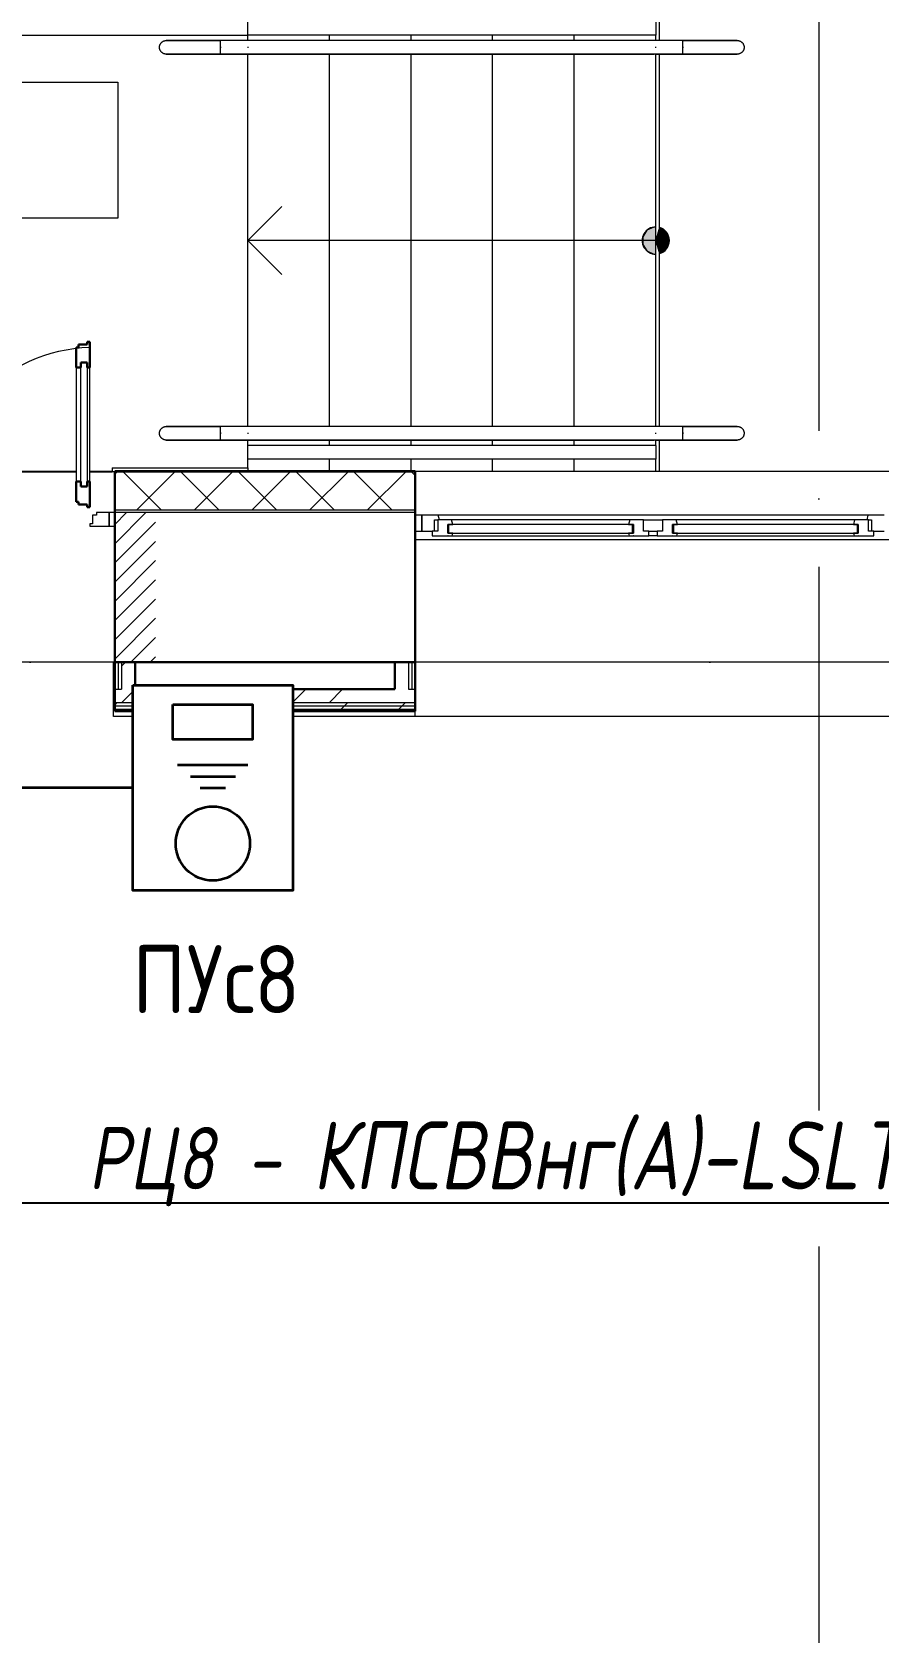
# Model space of a CAD drawing. Header units: millimetres. Extents: x -586848 to 520591, y -385801 to 675781.
# Drawn here: x -12107 to -8991, y -108405 to -102514 of the extents above; entities that cross this region are included whole.
import ezdxf
from ezdxf import colors
from ezdxf.entities.mleader import LeaderData, LeaderLine
from ezdxf.math import Vec2, Vec3

# ---------------------------------------------------------------- set-up
doc = ezdxf.new("R2010")
doc.units = ezdxf.units.MM
doc.set_wipeout_variables(frame=1)
doc.linetypes.add('ADSK_Линия сетки', pattern=[25, 20, -2.5, 0, -2.5])
doc.linetypes.add('ADSK_Штриховая_ш2 п1_5', pattern=[4.5, 3, -1.5])
for name, color, linetype, lineweight in [('_ Окна', 7, 'Continuous', 9), ('E-Безопасность-G', 153, 'Continuous', 35), ('RC-Выноски', 7, 'Continuous', 0), ('Аннотация', 7, 'Continuous', 18), ('Двери', 252, 'Continuous', 9), ('Лестницы', 252, 'Continuous', 9), ('Маркировка Не АУ', 7, 'Continuous', 25), ('Ограждение', 252, 'Continuous', 9), ('Окна', 252, 'Continuous', 9), ('Оси', 252, 'Continuous', 9), ('Стены внутренние', 7, 'Continuous', 18), ('Стены наружные', 7, 'Continuous', 18), ('Стены штриховка', 7, 'Continuous', 9), ('Стрелки вверх', 7, 'Continuous', 18)]:
    doc.layers.add(name, color=color, linetype=linetype, lineweight=lineweight)
doc.layers.add('Двери открывание', color=7, linetype='Continuous', lineweight=9, true_color=0xc0c0c0)
doc.styles.add('ISOCPEUR', font='isocpeur.ttf', dxfattribs={"width": 0.9, "height": 350})
doc.styles.add('RubezhCAD', font='', dxfattribs={"oblique": 10})
doc.styles.get('RubezhCAD').set_extended_font_data('GOST type A')

# ---------------------------------------------------------------- blocks, each defined once
blk = doc.blocks.new('СЭС Панель')
at = {"color": 1}
blk.add_wipeout([(-588, 756), (0, 756), (0, 0), (-588, 0)], dxfattribs=at)
at = {"layer": 'E-Безопасность-G', "color": 1}
for p, q in [((-423.7, 462.4), (-165.7, 462.4)), ((-376.5, 420.4), (-210.7, 420.4)), ((-340.5, 378.4), (-247.5, 378.4))]:
    blk.add_line(p, q, dxfattribs=at)
for points in [[(-588, 756), (0, 756), (0, 0), (-588, 0)], [(-440.6, 685.4), (-147.4, 685.4), (-147.4, 555.6), (-440.6, 555.6)]]:
    blk.add_lwpolyline(points, close=True, dxfattribs=at)
blk.add_circle((-294, 173.3), 136.6, dxfattribs=at)
blk = doc.blocks.new('1 этаж')
at = {"layer": 'Двери', "lineweight": 18, "true_color": 0x636466}
h = blk.add_hatch(dxfattribs=at)
h.set_pattern_fill('FP_2', color=251, style=0, pattern_type=2)
h.set_pattern_definition([(45, (-26220.8, 27131.27), (-35.3553, 35.3553), [])])
h.paths.add_polyline_path([(-25149.4, 26856.3), (-25095.8, 26856.3), (-25095.8, 27406.3), (-25245.8, 27406.3), (-25245.8, 26856.3)])
h.paths.add_polyline_path([(-26945.8, 26856.3), (-26945.8, 27406.3), (-27095.8, 27406.3), (-27095.8, 26856.3)])
at = {"layer": 'Стрелки вверх', "true_color": 0x636466}
h = blk.add_hatch(color=251, dxfattribs=at)
edge = h.paths.add_edge_path()
edge.add_arc((-23255.8, 28407.3), 50, 89.83086, 270.16914)
edge.add_line((-23255.7, 28357.3), (-23255.8, 28407.3))
edge.add_line((-23255.8, 28407.3), (-23255.7, 28457.3))
for points in [[(-23262.9, 28357.8), (-23255.8, 28358.8), (-23255.8, 28455.7), (-23262.9, 28456.8), (-23288.5, 28445.1), (-23303.8, 28421.4), (-23303.8, 28393.2), (-23288.5, 28369.5)], [(-23242.8, 28360.7), (-23235, 28361.8), (-23213.7, 28380.2), (-23205.8, 28407.3), (-23213.7, 28434.3), (-23235, 28452.8), (-23242.8, 28453.9)]]:
    blk.add_hatch(color=251, dxfattribs=at).paths.add_polyline_path(points)
h = blk.add_hatch(color=251, dxfattribs=at)
edge = h.paths.add_edge_path()
edge.add_arc((-23255.8, 28407.3), 50, 0, 74.57421)
edge.add_line((-23242.5, 28455.5), (-23255.8, 28407.3))
edge.add_line((-23255.8, 28407.3), (-23205.8, 28407.3))
h = blk.add_hatch(color=251, dxfattribs=at)
edge = h.paths.add_edge_path()
edge.add_arc((-23255.8, 28407.3), 50, 285.42579, 360)
edge.add_line((-23205.8, 28407.3), (-23255.8, 28407.3))
edge.add_line((-23255.8, 28407.3), (-23242.5, 28359.1))
at = {"layer": '_ Окна', "color": 251, "true_color": 0x636466}
for p, q in [((-24115.8, 27396.3), (-24140.8, 27396.3)), ((-24115.8, 27338.3), (-24115.8, 27396.3)), ((-24140.8, 27338.3), (-24115.8, 27338.3)), ((-24017.8, 27362.3), (-24020.8, 27362.3)), ((-24020.8, 27362.3), (-24020.8, 27330.3)), ((-23340.8, 27362.3), (-24017.8, 27362.3)), ((-24017.8, 27362.3), (-24017.8, 27330.3)), ((-24017.8, 27330.3), (-24017.8, 27362.3)), ((-23340.8, 27330.3), (-23340.8, 27362.3)), ((-23340.8, 27362.3), (-23340.8, 27330.3)), ((-23337.8, 27362.3), (-23340.8, 27362.3)), ((-23337.8, 27330.3), (-23337.8, 27362.3)), ((-23190.8, 27362.3), (-23193.8, 27362.3)), ((-23193.8, 27362.3), (-23193.8, 27330.3)), ((-22513.8, 27362.3), (-23190.8, 27362.3)), ((-23190.8, 27362.3), (-23190.8, 27330.3)), ((-23190.8, 27330.3), (-23190.8, 27362.3)), ((-22513.8, 27330.3), (-22513.8, 27362.3)), ((-22513.8, 27362.3), (-22513.8, 27330.3)), ((-22510.8, 27362.3), (-22513.8, 27362.3)), ((-22510.8, 27330.3), (-22510.8, 27362.3)), ((-24020.8, 27330.3), (-24017.8, 27330.3)), ((-24017.8, 27330.3), (-23340.8, 27330.3)), ((-23340.8, 27330.3), (-23337.8, 27330.3)), ((-23193.8, 27330.3), (-23190.8, 27330.3)), ((-23190.8, 27330.3), (-22513.8, 27330.3)), ((-22513.8, 27330.3), (-22510.8, 27330.3))]:
    blk.add_line(p, q, dxfattribs=at)
at = {"layer": '_ Окна', "color": 251, "lineweight": 18, "true_color": 0x636466}
for p, q in [((-24056.4, 27396.3), (-24115.8, 27396.3)), ((-24115.8, 27396.3), (-24115.8, 27338.3)), ((-24051.8, 27379.3), (-24056.4, 27396.3)), ((-22475.2, 27396.3), (-22479.8, 27379.3)), ((-22415.8, 27396.3), (-22475.2, 27396.3)), ((-24115.8, 27338.3), (-24077.8, 27338.3)), ((-24057.8, 27338.3), (-24077.8, 27338.3)), ((-24077.8, 27338.3), (-24077.8, 27321.3)), ((-24069.8, 27338.3), (-24069.8, 27379.3)), ((-24069.8, 27379.3), (-24057.8, 27379.3)), ((-24057.8, 27379.3), (-24057.8, 27338.3)), ((-24007.4, 27379.3), (-24057.8, 27379.3)), ((-24020.8, 27330.3), (-24020.8, 27362.3)), ((-24020.8, 27362.3), (-24002.8, 27362.3)), ((-24002.8, 27362.3), (-24007.4, 27379.3)), ((-23351.2, 27379.3), (-23355.8, 27362.3)), ((-23355.8, 27362.3), (-23337.8, 27362.3)), ((-23300.8, 27379.3), (-23351.2, 27379.3)), ((-23337.8, 27362.3), (-23337.8, 27330.3)), ((-23300.8, 27338.3), (-23300.8, 27379.3)), ((-23280.8, 27338.3), (-23300.8, 27338.3)), ((-23280.8, 27321.3), (-23280.8, 27338.3)), ((-23230.8, 27338.3), (-23250.8, 27338.3)), ((-23250.8, 27338.3), (-23250.8, 27321.3)), ((-23230.8, 27379.3), (-23230.8, 27338.3)), ((-23180.4, 27379.3), (-23230.8, 27379.3)), ((-23193.8, 27330.3), (-23193.8, 27362.3)), ((-23193.8, 27362.3), (-23175.8, 27362.3)), ((-23175.8, 27362.3), (-23180.4, 27379.3)), ((-22524.2, 27379.3), (-22528.8, 27362.3)), ((-22528.8, 27362.3), (-22510.8, 27362.3)), ((-22473.8, 27379.3), (-22524.2, 27379.3)), ((-22510.8, 27362.3), (-22510.8, 27330.3)), ((-22473.8, 27338.3), (-22473.8, 27379.3)), ((-22473.8, 27379.3), (-22461.8, 27379.3)), ((-22453.8, 27338.3), (-22473.8, 27338.3)), ((-22461.8, 27379.3), (-22461.8, 27338.3)), ((-22453.8, 27321.3), (-22453.8, 27338.3)), ((-22453.8, 27338.3), (-22415.8, 27338.3)), ((-24077.8, 27321.3), (-24021.8, 27321.3)), ((-24021.8, 27321.3), (-24020.8, 27322.3)), ((-24002.8, 27330.3), (-24020.8, 27330.3)), ((-24020.8, 27322.3), (-24019.8, 27321.3)), ((-24019.8, 27321.3), (-24005.2, 27321.3)), ((-24005.2, 27321.3), (-24002.8, 27330.3)), ((-23337.8, 27330.3), (-23355.8, 27330.3)), ((-23355.8, 27330.3), (-23353.4, 27321.3)), ((-23353.4, 27321.3), (-23338.8, 27321.3)), ((-23338.8, 27321.3), (-23337.8, 27322.3)), ((-23337.8, 27322.3), (-23336.8, 27321.3)), ((-23336.8, 27321.3), (-23280.8, 27321.3)), ((-23250.8, 27321.3), (-23194.8, 27321.3)), ((-23194.8, 27321.3), (-23193.8, 27322.3)), ((-23175.8, 27330.3), (-23193.8, 27330.3)), ((-23193.8, 27322.3), (-23192.8, 27321.3)), ((-23192.8, 27321.3), (-23178.2, 27321.3)), ((-23178.2, 27321.3), (-23175.8, 27330.3)), ((-22510.8, 27330.3), (-22528.8, 27330.3)), ((-22528.8, 27330.3), (-22526.4, 27321.3)), ((-22526.4, 27321.3), (-22511.8, 27321.3)), ((-22511.8, 27321.3), (-22510.8, 27322.3)), ((-22510.8, 27322.3), (-22509.8, 27321.3)), ((-22509.8, 27321.3), (-22453.8, 27321.3))]:
    blk.add_line(p, q, dxfattribs=at)
at = {"layer": 'Аннотация', "color": 251, "lineweight": 20, "true_color": 0x636466}
for p, q in [((-26534, 28990.1), (-25234, 28990.1)), ((-25234, 28990.1), (-25234, 28490.1)), ((-25234, 28490.1), (-26534, 28490.1))]:
    blk.add_line(p, q, dxfattribs=at)
at = {"layer": 'Двери', "color": 251, "lineweight": 30, "true_color": 0x636466}
for p, q in [((-25378.8, 28014.3), (-25387.8, 28014.3)), ((-25387.8, 28014.3), (-25387.8, 27940.3)), ((-25346.8, 28024.3), (-25378.8, 28024.3)), ((-25378.8, 28024.3), (-25378.8, 28014.3)), ((-25337.8, 28034.3), (-25346.8, 28034.3)), ((-25346.8, 28034.3), (-25346.8, 28024.3)), ((-25337.8, 27940.3), (-25337.8, 28034.3)), ((-25387.8, 27940.3), (-25370.8, 27940.3)), ((-25370.8, 27940.3), (-25370.8, 27958.3)), ((-25370.8, 27958.3), (-25346.8, 27958.3)), ((-25346.8, 27958.3), (-25346.8, 27940.3)), ((-25346.8, 27940.3), (-25337.8, 27940.3)), ((-25387.8, 27520.3), (-25387.8, 27446.3)), ((-25387.8, 27520.3), (-25370.8, 27520.3)), ((-25370.8, 27520.3), (-25370.8, 27502.3)), ((-25346.8, 27520.3), (-25337.8, 27520.3)), ((-25346.8, 27502.3), (-25346.8, 27520.3)), ((-25337.8, 27426.3), (-25337.8, 27520.3)), ((-25370.8, 27502.3), (-25346.8, 27502.3)), ((-25387.8, 27446.3), (-25378.8, 27446.3)), ((-25378.8, 27446.3), (-25378.8, 27436.3)), ((-25378.8, 27436.3), (-25346.8, 27436.3)), ((-25346.8, 27436.3), (-25346.8, 27426.3)), ((-25346.8, 27426.3), (-25337.8, 27426.3))]:
    blk.add_line(p, q, dxfattribs=at)
at = {"layer": 'Двери', "color": 251, "true_color": 0x636466}
for p, q in [((-25387.8, 27940.3), (-25387.8, 27520.3)), ((-25370.8, 27502.3), (-25370.8, 27958.3)), ((-25370.8, 27958.3), (-25346.8, 27958.3)), ((-25346.8, 27958.3), (-25346.8, 27502.3)), ((-25337.8, 27520.3), (-25337.8, 27940.3)), ((-25346.8, 27502.3), (-25370.8, 27502.3)), ((-25312.8, 27397.3), (-25327.8, 27397.3)), ((-25327.8, 27397.3), (-25327.8, 27365.3)), ((-25312.8, 27406.3), (-25312.8, 27397.3)), ((-25265.8, 27406.3), (-25312.8, 27406.3)), ((-25245.8, 27406.3), (-25265.8, 27406.3)), ((-25265.8, 27406.3), (-25265.8, 27356.3)), ((-25265.8, 27356.3), (-25265.8, 27406.3)), ((-25245.8, 27356.3), (-25245.8, 27406.3)), ((-25327.8, 27365.3), (-25337.8, 27365.3)), ((-25337.8, 27365.3), (-25337.8, 27356.3)), ((-25337.8, 27356.3), (-25265.8, 27356.3)), ((-25265.8, 27356.3), (-25245.8, 27356.3))]:
    blk.add_line(p, q, dxfattribs=at)
at = {"layer": 'Двери', "color": 251, "linetype": 'ADSK_Штриховая_ш2 п1_5', "true_color": 0x636466}
for p, q in [((-25095.8, 27406.3), (-25245.8, 27406.3)), ((-25245.8, 27406.3), (-25245.8, 26856.3)), ((-25245.8, 26856.3), (-25095.8, 26856.3))]:
    blk.add_line(p, q, dxfattribs=at)
at = {"layer": 'Двери открывание', "color": 251, "true_color": 0x636466}
blk.add_arc((-25317.8, 27426.3), 588, 91.94921, 180, dxfattribs=at)
at = {"layer": 'Лестницы', "color": 251, "true_color": 0x636466}
for p, q in [((-24755.8, 29143.3), (-24755.8, 29163.3)), ((-24755.8, 29143.3), (-24755.8, 29163.3)), ((-24455.8, 29143.3), (-24455.8, 29163.3)), ((-24455.8, 29143.3), (-24455.8, 29163.3)), ((-24155.8, 29143.3), (-24155.8, 29163.3)), ((-24155.8, 29143.3), (-24155.8, 29163.3)), ((-23855.8, 29143.3), (-23855.8, 29163.3)), ((-23855.8, 29143.3), (-23855.8, 29163.3)), ((-23555.8, 29143.3), (-23555.8, 29163.3)), ((-23555.8, 29143.3), (-23555.8, 29163.3)), ((-24755.8, 27723.3), (-24755.8, 29093.3)), ((-24755.8, 27723.3), (-24755.8, 29093.3)), ((-24455.8, 27723.3), (-24455.8, 29093.3)), ((-24455.8, 27723.3), (-24455.8, 29093.3)), ((-24155.8, 27723.3), (-24155.8, 29093.3)), ((-24155.8, 27723.3), (-24155.8, 29093.3)), ((-23855.8, 27723.3), (-23855.8, 29093.3)), ((-23855.8, 27723.3), (-23855.8, 29093.3)), ((-23555.8, 27723.3), (-23555.8, 29093.3)), ((-23555.8, 27723.3), (-23555.8, 29093.3)), ((-24755.8, 27653.3), (-24755.8, 27673.3)), ((-24755.8, 27653.3), (-24755.8, 27673.3)), ((-24455.8, 27653.3), (-24455.8, 27673.3)), ((-24455.8, 27653.3), (-24455.8, 27673.3)), ((-24155.8, 27653.3), (-24155.8, 27673.3)), ((-24155.8, 27653.3), (-24155.8, 27673.3)), ((-23855.8, 27653.3), (-23855.8, 27673.3)), ((-23855.8, 27653.3), (-23855.8, 27673.3)), ((-23555.8, 27653.3), (-23555.8, 27673.3)), ((-23555.8, 27653.3), (-23555.8, 27673.3)), ((-24755.8, 27571.3), (-24755.8, 27603.3)), ((-24755.8, 27571.3), (-24755.8, 27603.3)), ((-24455.8, 27558.3), (-24455.8, 27603.3)), ((-24455.8, 27558.3), (-24455.8, 27603.3)), ((-24155.8, 27558.3), (-24155.8, 27603.3)), ((-24155.8, 27558.3), (-24155.8, 27603.3)), ((-23855.8, 27558.3), (-23855.8, 27603.3)), ((-23855.8, 27558.3), (-23855.8, 27603.3)), ((-23555.8, 27558.3), (-23555.8, 27603.3)), ((-23555.8, 27558.3), (-23555.8, 27603.3)), ((-26803.8, 27556.3), (-25387.8, 27556.3)), ((-25337.8, 27556.3), (-25255.8, 27556.3))]:
    blk.add_line(p, q, dxfattribs=at)
at = {"layer": 'Ограждение', "color": 251, "true_color": 0x636466}
for p, q in [((-26960.8, 29163.3), (-24755.8, 29163.3)), ((-24756.2, 29163.3), (-24756.2, 29213.3)), ((-23255.8, 29163.3), (-24756.2, 29163.3)), ((-23255.8, 29213.3), (-23255.8, 29163.3)), ((-24762.4, 29143.3), (-24856.2, 29143.3)), ((-24856.2, 29093.3), (-24856.2, 29143.3)), ((-24756.2, 29143.3), (-24856.2, 29143.3)), ((-24856.2, 29120.6), (-24856.2, 29115.9)), ((-24856.2, 29118.3), (-24856.2, 29120.6)), ((-24856.2, 29115.9), (-24856.2, 29118.3)), ((-23262, 29143.3), (-24762.4, 29143.3)), ((-23255.8, 29143.3), (-24756.2, 29143.3)), ((-23155.8, 29143.3), (-23256.4, 29143.3)), ((-23155.8, 29143.3), (-23255.8, 29143.3)), ((-23155.8, 29093.3), (-23155.8, 29143.3)), ((-23155.8, 29115.9), (-23155.8, 29120.6)), ((-23155.8, 29120.6), (-23155.8, 29118.3)), ((-23155.8, 29118.3), (-23155.8, 29115.9)), ((-24856.2, 29093.3), (-24762.4, 29093.3)), ((-24756.2, 29093.3), (-24856.2, 29093.3)), ((-24762.4, 29093.3), (-23262, 29093.3)), ((-23255.8, 29093.3), (-24756.2, 29093.3)), ((-23256.4, 29093.3), (-23155.8, 29093.3)), ((-23155.8, 29093.3), (-23255.8, 29093.3)), ((-24762.4, 27723.3), (-24856.2, 27723.3)), ((-24856.2, 27673.3), (-24856.2, 27723.3)), ((-24756.2, 27723.3), (-24856.2, 27723.3)), ((-24856.2, 27700.6), (-24856.2, 27695.9)), ((-24856.2, 27698.3), (-24856.2, 27700.6)), ((-24856.2, 27695.9), (-24856.2, 27698.3)), ((-23262, 27723.3), (-24762.4, 27723.3)), ((-23255.8, 27723.3), (-24756.2, 27723.3)), ((-23155.8, 27723.3), (-23256.4, 27723.3)), ((-23155.8, 27723.3), (-23255.8, 27723.3)), ((-23155.8, 27673.3), (-23155.8, 27723.3)), ((-23155.8, 27695.9), (-23155.8, 27700.6)), ((-23155.8, 27700.6), (-23155.8, 27698.3)), ((-23155.8, 27698.3), (-23155.8, 27695.9)), ((-24856.2, 27673.3), (-24762.4, 27673.3)), ((-24756.2, 27673.3), (-24856.2, 27673.3)), ((-24762.4, 27673.3), (-23262, 27673.3)), ((-23255.8, 27673.3), (-24756.2, 27673.3)), ((-24756.2, 27603.3), (-24756.2, 27653.3)), ((-23255.8, 27653.3), (-24756.2, 27653.3)), ((-23256.4, 27673.3), (-23155.8, 27673.3)), ((-23155.8, 27673.3), (-23255.8, 27673.3)), ((-23255.8, 27653.3), (-23255.8, 27603.3)), ((-23255.8, 27603.3), (-24756.2, 27603.3)), ((-22390.8, 27306.3), (-24140.8, 27306.3)), ((-25250.8, 26656.3), (-25250.8, 26856.3)), ((-25245.8, 26856.3), (-25250.8, 26856.3)), ((-22390.8, 26856.3), (-24140.8, 26856.3)), ((-11050.8, 26656.3), (-25250.8, 26656.3)), ((-24140.8, 26656.3), (-24140.8, 26676.3)), ((-22390.8, 26656.3), (-24140.8, 26656.3))]:
    blk.add_line(p, q, dxfattribs=at)
at = {"layer": 'Ограждение', "color": 251, "true_color": 0x636466, "flags": 128}
for points in [[(-25081.2, 29118.3), (-25081.2, 29119.3), (-25081.1, 29120.3), (-25081, 29121.3), (-25080.9, 29122.3), (-25080.7, 29123.2), (-25080.5, 29124.2), (-25080.2, 29125.2), (-25079.9, 29126.1), (-25079.6, 29127.1), (-25079.2, 29128), (-25078.8, 29128.9), (-25078.3, 29129.8), (-25077.9, 29130.7), (-25077.4, 29131.5), (-25076.8, 29132.4), (-25076.2, 29133.2), (-25075.6, 29134), (-25075, 29134.8), (-25074.3, 29135.5), (-25073.6, 29136.2), (-25072.9, 29136.9), (-25072.1, 29137.5), (-25071.3, 29138.2), (-25070.5, 29138.7), (-25069.7, 29139.3), (-25068.8, 29139.8), (-25068, 29140.3), (-25067.1, 29140.8), (-25066.2, 29141.2), (-25065.2, 29141.6), (-25064.3, 29141.9), (-25063.3, 29142.2), (-25062.4, 29142.5), (-25061.4, 29142.7), (-25060.4, 29142.9), (-25059.4, 29143.1), (-25058.4, 29143.2), (-25057.4, 29143.2), (-25056.4, 29143.3), (-25056.2, 29143.3)], [(-25056.2, 29093.3), (-25057.2, 29093.3), (-25058.2, 29093.3), (-25059.2, 29093.4), (-25060.2, 29093.6), (-25061.1, 29093.8), (-25062.1, 29094), (-25063.1, 29094.2), (-25064, 29094.5), (-25065, 29094.9), (-25065.9, 29095.2), (-25066.8, 29095.7), (-25067.7, 29096.1), (-25068.6, 29096.6), (-25069.5, 29097.1), (-25070.3, 29097.6), (-25071.1, 29098.2), (-25071.9, 29098.8), (-25072.7, 29099.5), (-25073.4, 29100.1), (-25074.1, 29100.9), (-25074.8, 29101.6), (-25075.4, 29102.3), (-25076.1, 29103.1), (-25076.7, 29103.9), (-25077.2, 29104.8), (-25077.7, 29105.6), (-25078.2, 29106.5), (-25078.7, 29107.4), (-25079.1, 29108.3), (-25079.5, 29109.2), (-25079.8, 29110.1), (-25080.1, 29111.1), (-25080.4, 29112.1), (-25080.6, 29113), (-25080.8, 29114), (-25081, 29115), (-25081.1, 29116), (-25081.1, 29117), (-25081.2, 29118), (-25081.2, 29118.3)], [(-24856.2, 29143.3), (-24864.2, 29143.3), (-24872.2, 29143.3), (-24880.1, 29143.3), (-24888, 29143.3), (-24895.9, 29143.3), (-24903.7, 29143.3), (-24911.4, 29143.3), (-24919.1, 29143.3), (-24926.6, 29143.3), (-24934.1, 29143.3), (-24941.4, 29143.3), (-24948.5, 29143.3), (-24955.5, 29143.3), (-24962.4, 29143.3), (-24969.1, 29143.3), (-24975.6, 29143.3), (-24981.9, 29143.3), (-24988, 29143.3), (-24994, 29143.3), (-24999.6, 29143.3), (-25005.1, 29143.3), (-25010.3, 29143.3), (-25015.3, 29143.3), (-25020, 29143.3), (-25024.5, 29143.3), (-25028.7, 29143.3), (-25032.6, 29143.3), (-25036.2, 29143.3), (-25039.5, 29143.3), (-25042.6, 29143.3), (-25045.3, 29143.3), (-25047.8, 29143.3), (-25049.9, 29143.3), (-25051.7, 29143.3), (-25053.3, 29143.3), (-25054.5, 29143.3), (-25055.3, 29143.3), (-25055.9, 29143.3), (-25056.2, 29143.3), (-25056.2, 29143.3)], [(-25056.2, 29143.3), (-25056, 29143.3), (-25055.5, 29143.3), (-25054.7, 29143.3), (-25053.6, 29143.3), (-25052.2, 29143.3), (-25050.4, 29143.3), (-25048.4, 29143.3), (-25046, 29143.3), (-25043.4, 29143.3), (-25040.4, 29143.3), (-25037.1, 29143.3), (-25033.6, 29143.3), (-25029.7, 29143.3), (-25025.6, 29143.3), (-25021.2, 29143.3), (-25016.6, 29143.3), (-25011.7, 29143.3), (-25006.5, 29143.3), (-25001.1, 29143.3), (-24995.5, 29143.3), (-24989.7, 29143.3), (-24983.6, 29143.3), (-24977.3, 29143.3), (-24970.9, 29143.3), (-24964.2, 29143.3), (-24957.4, 29143.3), (-24950.4, 29143.3), (-24943.3, 29143.3), (-24936, 29143.3), (-24928.6, 29143.3), (-24921.1, 29143.3), (-24913.5, 29143.3), (-24905.8, 29143.3), (-24898, 29143.3), (-24890.2, 29143.3), (-24882.3, 29143.3), (-24874.3, 29143.3), (-24866.3, 29143.3), (-24858.3, 29143.3), (-24856.2, 29143.3)], [(-23155.8, 29143.3), (-23147.8, 29143.3), (-23139.8, 29143.3), (-23131.9, 29143.3), (-23123.9, 29143.3), (-23116.1, 29143.3), (-23108.3, 29143.3), (-23100.5, 29143.3), (-23092.9, 29143.3), (-23085.3, 29143.3), (-23077.9, 29143.3), (-23070.6, 29143.3), (-23063.4, 29143.3), (-23056.4, 29143.3), (-23049.6, 29143.3), (-23042.9, 29143.3), (-23036.4, 29143.3), (-23030, 29143.3), (-23023.9, 29143.3), (-23018, 29143.3), (-23012.3, 29143.3), (-23006.9, 29143.3), (-23001.7, 29143.3), (-22996.7, 29143.3), (-22992, 29143.3), (-22987.5, 29143.3), (-22983.3, 29143.3), (-22979.4, 29143.3), (-22975.8, 29143.3), (-22972.4, 29143.3), (-22969.4, 29143.3), (-22966.6, 29143.3), (-22964.2, 29143.3), (-22962.1, 29143.3), (-22960.2, 29143.3), (-22958.7, 29143.3), (-22957.5, 29143.3), (-22956.6, 29143.3), (-22956.1, 29143.3), (-22955.8, 29143.3), (-22955.8, 29143.3)], [(-22955.8, 29143.3), (-22956, 29143.3), (-22956.4, 29143.3), (-22957.2, 29143.3), (-22958.4, 29143.3), (-22959.8, 29143.3), (-22961.5, 29143.3), (-22963.6, 29143.3), (-22966, 29143.3), (-22968.6, 29143.3), (-22971.6, 29143.3), (-22974.9, 29143.3), (-22978.4, 29143.3), (-22982.2, 29143.3), (-22986.4, 29143.3), (-22990.7, 29143.3), (-22995.4, 29143.3), (-23000.3, 29143.3), (-23005.4, 29143.3), (-23010.8, 29143.3), (-23016.5, 29143.3), (-23022.3, 29143.3), (-23028.4, 29143.3), (-23034.6, 29143.3), (-23041.1, 29143.3), (-23047.7, 29143.3), (-23054.6, 29143.3), (-23061.5, 29143.3), (-23068.7, 29143.3), (-23075.9, 29143.3), (-23083.3, 29143.3), (-23090.8, 29143.3), (-23098.5, 29143.3), (-23106.2, 29143.3), (-23114, 29143.3), (-23121.8, 29143.3), (-23129.7, 29143.3), (-23137.7, 29143.3), (-23145.6, 29143.3), (-23153.6, 29143.3), (-23155.8, 29143.3)], [(-22955.8, 29143.3), (-22954.8, 29143.2), (-22953.8, 29143.2), (-22952.8, 29143.1), (-22951.8, 29142.9), (-22950.8, 29142.8), (-22949.9, 29142.6), (-22948.9, 29142.3), (-22947.9, 29142), (-22947, 29141.7), (-22946.1, 29141.3), (-22945.2, 29140.9), (-22944.3, 29140.4), (-22943.4, 29140), (-22942.5, 29139.5), (-22941.7, 29138.9), (-22940.9, 29138.3), (-22940.1, 29137.7), (-22939.3, 29137.1), (-22938.6, 29136.4), (-22937.9, 29135.7), (-22937.2, 29135), (-22936.5, 29134.2), (-22935.9, 29133.4), (-22935.3, 29132.6), (-22934.8, 29131.8), (-22934.2, 29130.9), (-22933.8, 29130.1), (-22933.3, 29129.2), (-22932.9, 29128.3), (-22932.5, 29127.3), (-22932.2, 29126.4), (-22931.9, 29125.4), (-22931.6, 29124.5), (-22931.4, 29123.5), (-22931.2, 29122.5), (-22931, 29121.5), (-22930.9, 29120.5), (-22930.8, 29119.5), (-22930.8, 29118.5), (-22930.8, 29118.3)], [(-22930.8, 29118.3), (-22930.8, 29117.3), (-22930.9, 29116.3), (-22931, 29115.3), (-22931.1, 29114.3), (-22931.3, 29113.3), (-22931.5, 29112.3), (-22931.8, 29111.4), (-22932.1, 29110.4), (-22932.4, 29109.5), (-22932.8, 29108.5), (-22933.2, 29107.6), (-22933.6, 29106.7), (-22934.1, 29105.8), (-22934.6, 29105), (-22935.2, 29104.2), (-22935.7, 29103.3), (-22936.4, 29102.5), (-22937, 29101.8), (-22937.7, 29101), (-22938.4, 29100.3), (-22939.1, 29099.7), (-22939.9, 29099), (-22940.7, 29098.4), (-22941.5, 29097.8), (-22942.3, 29097.2), (-22943.1, 29096.7), (-22944, 29096.2), (-22944.9, 29095.8), (-22945.8, 29095.3), (-22946.7, 29095), (-22947.7, 29094.6), (-22948.6, 29094.3), (-22949.6, 29094.1), (-22950.6, 29093.8), (-22951.6, 29093.6), (-22952.5, 29093.5), (-22953.5, 29093.4), (-22954.5, 29093.3), (-22955.5, 29093.3), (-22955.8, 29093.3)], [(-24856.2, 29093.3), (-24864.2, 29093.3), (-24872.2, 29093.3), (-24880.1, 29093.3), (-24888, 29093.3), (-24895.9, 29093.3), (-24903.7, 29093.3), (-24911.4, 29093.3), (-24919.1, 29093.3), (-24926.6, 29093.3), (-24934.1, 29093.3), (-24941.4, 29093.3), (-24948.5, 29093.3), (-24955.5, 29093.3), (-24962.4, 29093.3), (-24969.1, 29093.3), (-24975.6, 29093.3), (-24981.9, 29093.3), (-24988, 29093.3), (-24994, 29093.3), (-24999.6, 29093.3), (-25005.1, 29093.3), (-25010.3, 29093.3), (-25015.3, 29093.3), (-25020, 29093.3), (-25024.5, 29093.3), (-25028.7, 29093.3), (-25032.6, 29093.3), (-25036.2, 29093.3), (-25039.5, 29093.3), (-25042.6, 29093.3), (-25045.3, 29093.3), (-25047.8, 29093.3), (-25049.9, 29093.3), (-25051.7, 29093.3), (-25053.3, 29093.3), (-25054.5, 29093.3), (-25055.3, 29093.3), (-25055.9, 29093.3), (-25056.2, 29093.3), (-25056.2, 29093.3)], [(-25056.2, 29093.3), (-25056, 29093.3), (-25055.5, 29093.3), (-25054.7, 29093.3), (-25053.6, 29093.3), (-25052.2, 29093.3), (-25050.4, 29093.3), (-25048.4, 29093.3), (-25046, 29093.3), (-25043.4, 29093.3), (-25040.4, 29093.3), (-25037.1, 29093.3), (-25033.6, 29093.3), (-25029.7, 29093.3), (-25025.6, 29093.3), (-25021.2, 29093.3), (-25016.6, 29093.3), (-25011.7, 29093.3), (-25006.5, 29093.3), (-25001.1, 29093.3), (-24995.5, 29093.3), (-24989.7, 29093.3), (-24983.6, 29093.3), (-24977.3, 29093.3), (-24970.9, 29093.3), (-24964.2, 29093.3), (-24957.4, 29093.3), (-24950.4, 29093.3), (-24943.3, 29093.3), (-24936, 29093.3), (-24928.6, 29093.3), (-24921.1, 29093.3), (-24913.5, 29093.3), (-24905.8, 29093.3), (-24898, 29093.3), (-24890.2, 29093.3), (-24882.3, 29093.3), (-24874.3, 29093.3), (-24866.3, 29093.3), (-24858.3, 29093.3), (-24856.2, 29093.3)], [(-23155.8, 29093.3), (-23147.8, 29093.3), (-23139.8, 29093.3), (-23131.9, 29093.3), (-23123.9, 29093.3), (-23116.1, 29093.3), (-23108.3, 29093.3), (-23100.5, 29093.3), (-23092.9, 29093.3), (-23085.3, 29093.3), (-23077.9, 29093.3), (-23070.6, 29093.3), (-23063.4, 29093.3), (-23056.4, 29093.3), (-23049.6, 29093.3), (-23042.9, 29093.3), (-23036.4, 29093.3), (-23030, 29093.3), (-23023.9, 29093.3), (-23018, 29093.3), (-23012.3, 29093.3), (-23006.9, 29093.3), (-23001.7, 29093.3), (-22996.7, 29093.3), (-22992, 29093.3), (-22987.5, 29093.3), (-22983.3, 29093.3), (-22979.4, 29093.3), (-22975.8, 29093.3), (-22972.4, 29093.3), (-22969.4, 29093.3), (-22966.6, 29093.3), (-22964.2, 29093.3), (-22962.1, 29093.3), (-22960.2, 29093.3), (-22958.7, 29093.3), (-22957.5, 29093.3), (-22956.6, 29093.3), (-22956.1, 29093.3), (-22955.8, 29093.3), (-22955.8, 29093.3)], [(-22955.8, 29093.3), (-22956, 29093.3), (-22956.4, 29093.3), (-22957.2, 29093.3), (-22958.4, 29093.3), (-22959.8, 29093.3), (-22961.5, 29093.3), (-22963.6, 29093.3), (-22966, 29093.3), (-22968.6, 29093.3), (-22971.6, 29093.3), (-22974.9, 29093.3), (-22978.4, 29093.3), (-22982.2, 29093.3), (-22986.4, 29093.3), (-22990.7, 29093.3), (-22995.4, 29093.3), (-23000.3, 29093.3), (-23005.4, 29093.3), (-23010.8, 29093.3), (-23016.5, 29093.3), (-23022.3, 29093.3), (-23028.4, 29093.3), (-23034.6, 29093.3), (-23041.1, 29093.3), (-23047.7, 29093.3), (-23054.6, 29093.3), (-23061.5, 29093.3), (-23068.7, 29093.3), (-23075.9, 29093.3), (-23083.3, 29093.3), (-23090.8, 29093.3), (-23098.5, 29093.3), (-23106.2, 29093.3), (-23114, 29093.3), (-23121.8, 29093.3), (-23129.7, 29093.3), (-23137.7, 29093.3), (-23145.6, 29093.3), (-23153.6, 29093.3), (-23155.8, 29093.3)], [(-25081.2, 27698.3), (-25081.2, 27699.3), (-25081.1, 27700.3), (-25081, 27701.3), (-25080.9, 27702.3), (-25080.7, 27703.2), (-25080.5, 27704.2), (-25080.2, 27705.2), (-25079.9, 27706.1), (-25079.6, 27707.1), (-25079.2, 27708), (-25078.8, 27708.9), (-25078.3, 27709.8), (-25077.9, 27710.7), (-25077.4, 27711.5), (-25076.8, 27712.4), (-25076.2, 27713.2), (-25075.6, 27714), (-25075, 27714.8), (-25074.3, 27715.5), (-25073.6, 27716.2), (-25072.9, 27716.9), (-25072.1, 27717.5), (-25071.3, 27718.2), (-25070.5, 27718.7), (-25069.7, 27719.3), (-25068.8, 27719.8), (-25068, 27720.3), (-25067.1, 27720.8), (-25066.2, 27721.2), (-25065.2, 27721.6), (-25064.3, 27721.9), (-25063.3, 27722.2), (-25062.4, 27722.5), (-25061.4, 27722.7), (-25060.4, 27722.9), (-25059.4, 27723.1), (-25058.4, 27723.2), (-25057.4, 27723.2), (-25056.4, 27723.3), (-25056.2, 27723.3)], [(-25056.2, 27673.3), (-25057.2, 27673.3), (-25058.2, 27673.3), (-25059.2, 27673.4), (-25060.2, 27673.6), (-25061.1, 27673.8), (-25062.1, 27674), (-25063.1, 27674.2), (-25064, 27674.5), (-25065, 27674.9), (-25065.9, 27675.2), (-25066.8, 27675.7), (-25067.7, 27676.1), (-25068.6, 27676.6), (-25069.5, 27677.1), (-25070.3, 27677.6), (-25071.1, 27678.2), (-25071.9, 27678.8), (-25072.7, 27679.5), (-25073.4, 27680.1), (-25074.1, 27680.9), (-25074.8, 27681.6), (-25075.4, 27682.3), (-25076.1, 27683.1), (-25076.7, 27683.9), (-25077.2, 27684.8), (-25077.7, 27685.6), (-25078.2, 27686.5), (-25078.7, 27687.4), (-25079.1, 27688.3), (-25079.5, 27689.2), (-25079.8, 27690.1), (-25080.1, 27691.1), (-25080.4, 27692.1), (-25080.6, 27693), (-25080.8, 27694), (-25081, 27695), (-25081.1, 27696), (-25081.1, 27697), (-25081.2, 27698), (-25081.2, 27698.3)], [(-24856.2, 27723.3), (-24864.2, 27723.3), (-24872.2, 27723.3), (-24880.1, 27723.3), (-24888, 27723.3), (-24895.9, 27723.3), (-24903.7, 27723.3), (-24911.4, 27723.3), (-24919.1, 27723.3), (-24926.6, 27723.3), (-24934.1, 27723.3), (-24941.4, 27723.3), (-24948.5, 27723.3), (-24955.5, 27723.3), (-24962.4, 27723.3), (-24969.1, 27723.3), (-24975.6, 27723.3), (-24981.9, 27723.3), (-24988, 27723.3), (-24994, 27723.3), (-24999.6, 27723.3), (-25005.1, 27723.3), (-25010.3, 27723.3), (-25015.3, 27723.3), (-25020, 27723.3), (-25024.5, 27723.3), (-25028.7, 27723.3), (-25032.6, 27723.3), (-25036.2, 27723.3), (-25039.5, 27723.3), (-25042.6, 27723.3), (-25045.3, 27723.3), (-25047.8, 27723.3), (-25049.9, 27723.3), (-25051.7, 27723.3), (-25053.3, 27723.3), (-25054.5, 27723.3), (-25055.3, 27723.3), (-25055.9, 27723.3), (-25056.2, 27723.3), (-25056.2, 27723.3)], [(-25056.2, 27723.3), (-25056, 27723.3), (-25055.5, 27723.3), (-25054.7, 27723.3), (-25053.6, 27723.3), (-25052.2, 27723.3), (-25050.4, 27723.3), (-25048.4, 27723.3), (-25046, 27723.3), (-25043.4, 27723.3), (-25040.4, 27723.3), (-25037.1, 27723.3), (-25033.6, 27723.3), (-25029.7, 27723.3), (-25025.6, 27723.3), (-25021.2, 27723.3), (-25016.6, 27723.3), (-25011.7, 27723.3), (-25006.5, 27723.3), (-25001.1, 27723.3), (-24995.5, 27723.3), (-24989.7, 27723.3), (-24983.6, 27723.3), (-24977.3, 27723.3), (-24970.9, 27723.3), (-24964.2, 27723.3), (-24957.4, 27723.3), (-24950.4, 27723.3), (-24943.3, 27723.3), (-24936, 27723.3), (-24928.6, 27723.3), (-24921.1, 27723.3), (-24913.5, 27723.3), (-24905.8, 27723.3), (-24898, 27723.3), (-24890.2, 27723.3), (-24882.3, 27723.3), (-24874.3, 27723.3), (-24866.3, 27723.3), (-24858.3, 27723.3), (-24856.2, 27723.3)], [(-23155.8, 27723.3), (-23147.8, 27723.3), (-23139.8, 27723.3), (-23131.9, 27723.3), (-23123.9, 27723.3), (-23116.1, 27723.3), (-23108.3, 27723.3), (-23100.5, 27723.3), (-23092.9, 27723.3), (-23085.3, 27723.3), (-23077.9, 27723.3), (-23070.6, 27723.3), (-23063.4, 27723.3), (-23056.4, 27723.3), (-23049.6, 27723.3), (-23042.9, 27723.3), (-23036.4, 27723.3), (-23030, 27723.3), (-23023.9, 27723.3), (-23018, 27723.3), (-23012.3, 27723.3), (-23006.9, 27723.3), (-23001.7, 27723.3), (-22996.7, 27723.3), (-22992, 27723.3), (-22987.5, 27723.3), (-22983.3, 27723.3), (-22979.4, 27723.3), (-22975.8, 27723.3), (-22972.4, 27723.3), (-22969.4, 27723.3), (-22966.6, 27723.3), (-22964.2, 27723.3), (-22962.1, 27723.3), (-22960.2, 27723.3), (-22958.7, 27723.3), (-22957.5, 27723.3), (-22956.6, 27723.3), (-22956.1, 27723.3), (-22955.8, 27723.3), (-22955.8, 27723.3)], [(-22955.8, 27723.3), (-22956, 27723.3), (-22956.4, 27723.3), (-22957.2, 27723.3), (-22958.4, 27723.3), (-22959.8, 27723.3), (-22961.5, 27723.3), (-22963.6, 27723.3), (-22966, 27723.3), (-22968.6, 27723.3), (-22971.6, 27723.3), (-22974.9, 27723.3), (-22978.4, 27723.3), (-22982.2, 27723.3), (-22986.4, 27723.3), (-22990.7, 27723.3), (-22995.4, 27723.3), (-23000.3, 27723.3), (-23005.4, 27723.3), (-23010.8, 27723.3), (-23016.5, 27723.3), (-23022.3, 27723.3), (-23028.4, 27723.3), (-23034.6, 27723.3), (-23041.1, 27723.3), (-23047.7, 27723.3), (-23054.6, 27723.3), (-23061.5, 27723.3), (-23068.7, 27723.3), (-23075.9, 27723.3), (-23083.3, 27723.3), (-23090.8, 27723.3), (-23098.5, 27723.3), (-23106.2, 27723.3), (-23114, 27723.3), (-23121.8, 27723.3), (-23129.7, 27723.3), (-23137.7, 27723.3), (-23145.6, 27723.3), (-23153.6, 27723.3), (-23155.8, 27723.3)], [(-22955.8, 27723.3), (-22954.8, 27723.2), (-22953.8, 27723.2), (-22952.8, 27723.1), (-22951.8, 27722.9), (-22950.8, 27722.8), (-22949.9, 27722.6), (-22948.9, 27722.3), (-22947.9, 27722), (-22947, 27721.7), (-22946.1, 27721.3), (-22945.2, 27720.9), (-22944.3, 27720.4), (-22943.4, 27720), (-22942.5, 27719.5), (-22941.7, 27718.9), (-22940.9, 27718.3), (-22940.1, 27717.7), (-22939.3, 27717.1), (-22938.6, 27716.4), (-22937.9, 27715.7), (-22937.2, 27715), (-22936.5, 27714.2), (-22935.9, 27713.4), (-22935.3, 27712.6), (-22934.8, 27711.8), (-22934.2, 27710.9), (-22933.8, 27710.1), (-22933.3, 27709.2), (-22932.9, 27708.3), (-22932.5, 27707.3), (-22932.2, 27706.4), (-22931.9, 27705.4), (-22931.6, 27704.5), (-22931.4, 27703.5), (-22931.2, 27702.5), (-22931, 27701.5), (-22930.9, 27700.5), (-22930.8, 27699.5), (-22930.8, 27698.5), (-22930.8, 27698.3)], [(-22930.8, 27698.3), (-22930.8, 27697.3), (-22930.9, 27696.3), (-22931, 27695.3), (-22931.1, 27694.3), (-22931.3, 27693.3), (-22931.5, 27692.3), (-22931.8, 27691.4), (-22932.1, 27690.4), (-22932.4, 27689.5), (-22932.8, 27688.5), (-22933.2, 27687.6), (-22933.6, 27686.7), (-22934.1, 27685.8), (-22934.6, 27685), (-22935.2, 27684.2), (-22935.7, 27683.3), (-22936.4, 27682.5), (-22937, 27681.8), (-22937.7, 27681), (-22938.4, 27680.3), (-22939.1, 27679.7), (-22939.9, 27679), (-22940.7, 27678.4), (-22941.5, 27677.8), (-22942.3, 27677.2), (-22943.1, 27676.7), (-22944, 27676.2), (-22944.9, 27675.8), (-22945.8, 27675.3), (-22946.7, 27675), (-22947.7, 27674.6), (-22948.6, 27674.3), (-22949.6, 27674.1), (-22950.6, 27673.8), (-22951.6, 27673.6), (-22952.5, 27673.5), (-22953.5, 27673.4), (-22954.5, 27673.3), (-22955.5, 27673.3), (-22955.8, 27673.3)], [(-24856.2, 27673.3), (-24864.2, 27673.3), (-24872.2, 27673.3), (-24880.1, 27673.3), (-24888, 27673.3), (-24895.9, 27673.3), (-24903.7, 27673.3), (-24911.4, 27673.3), (-24919.1, 27673.3), (-24926.6, 27673.3), (-24934.1, 27673.3), (-24941.4, 27673.3), (-24948.5, 27673.3), (-24955.5, 27673.3), (-24962.4, 27673.3), (-24969.1, 27673.3), (-24975.6, 27673.3), (-24981.9, 27673.3), (-24988, 27673.3), (-24994, 27673.3), (-24999.6, 27673.3), (-25005.1, 27673.3), (-25010.3, 27673.3), (-25015.3, 27673.3), (-25020, 27673.3), (-25024.5, 27673.3), (-25028.7, 27673.3), (-25032.6, 27673.3), (-25036.2, 27673.3), (-25039.5, 27673.3), (-25042.6, 27673.3), (-25045.3, 27673.3), (-25047.8, 27673.3), (-25049.9, 27673.3), (-25051.7, 27673.3), (-25053.3, 27673.3), (-25054.5, 27673.3), (-25055.3, 27673.3), (-25055.9, 27673.3), (-25056.2, 27673.3), (-25056.2, 27673.3)], [(-25056.2, 27673.3), (-25056, 27673.3), (-25055.5, 27673.3), (-25054.7, 27673.3), (-25053.6, 27673.3), (-25052.2, 27673.3), (-25050.4, 27673.3), (-25048.4, 27673.3), (-25046, 27673.3), (-25043.4, 27673.3), (-25040.4, 27673.3), (-25037.1, 27673.3), (-25033.6, 27673.3), (-25029.7, 27673.3), (-25025.6, 27673.3), (-25021.2, 27673.3), (-25016.6, 27673.3), (-25011.7, 27673.3), (-25006.5, 27673.3), (-25001.1, 27673.3), (-24995.5, 27673.3), (-24989.7, 27673.3), (-24983.6, 27673.3), (-24977.3, 27673.3), (-24970.9, 27673.3), (-24964.2, 27673.3), (-24957.4, 27673.3), (-24950.4, 27673.3), (-24943.3, 27673.3), (-24936, 27673.3), (-24928.6, 27673.3), (-24921.1, 27673.3), (-24913.5, 27673.3), (-24905.8, 27673.3), (-24898, 27673.3), (-24890.2, 27673.3), (-24882.3, 27673.3), (-24874.3, 27673.3), (-24866.3, 27673.3), (-24858.3, 27673.3), (-24856.2, 27673.3)], [(-23155.8, 27673.3), (-23147.8, 27673.3), (-23139.8, 27673.3), (-23131.9, 27673.3), (-23123.9, 27673.3), (-23116.1, 27673.3), (-23108.3, 27673.3), (-23100.5, 27673.3), (-23092.9, 27673.3), (-23085.3, 27673.3), (-23077.9, 27673.3), (-23070.6, 27673.3), (-23063.4, 27673.3), (-23056.4, 27673.3), (-23049.6, 27673.3), (-23042.9, 27673.3), (-23036.4, 27673.3), (-23030, 27673.3), (-23023.9, 27673.3), (-23018, 27673.3), (-23012.3, 27673.3), (-23006.9, 27673.3), (-23001.7, 27673.3), (-22996.7, 27673.3), (-22992, 27673.3), (-22987.5, 27673.3), (-22983.3, 27673.3), (-22979.4, 27673.3), (-22975.8, 27673.3), (-22972.4, 27673.3), (-22969.4, 27673.3), (-22966.6, 27673.3), (-22964.2, 27673.3), (-22962.1, 27673.3), (-22960.2, 27673.3), (-22958.7, 27673.3), (-22957.5, 27673.3), (-22956.6, 27673.3), (-22956.1, 27673.3), (-22955.8, 27673.3), (-22955.8, 27673.3)], [(-22955.8, 27673.3), (-22956, 27673.3), (-22956.4, 27673.3), (-22957.2, 27673.3), (-22958.4, 27673.3), (-22959.8, 27673.3), (-22961.5, 27673.3), (-22963.6, 27673.3), (-22966, 27673.3), (-22968.6, 27673.3), (-22971.6, 27673.3), (-22974.9, 27673.3), (-22978.4, 27673.3), (-22982.2, 27673.3), (-22986.4, 27673.3), (-22990.7, 27673.3), (-22995.4, 27673.3), (-23000.3, 27673.3), (-23005.4, 27673.3), (-23010.8, 27673.3), (-23016.5, 27673.3), (-23022.3, 27673.3), (-23028.4, 27673.3), (-23034.6, 27673.3), (-23041.1, 27673.3), (-23047.7, 27673.3), (-23054.6, 27673.3), (-23061.5, 27673.3), (-23068.7, 27673.3), (-23075.9, 27673.3), (-23083.3, 27673.3), (-23090.8, 27673.3), (-23098.5, 27673.3), (-23106.2, 27673.3), (-23114, 27673.3), (-23121.8, 27673.3), (-23129.7, 27673.3), (-23137.7, 27673.3), (-23145.6, 27673.3), (-23153.6, 27673.3), (-23155.8, 27673.3)]]:
    blk.add_lwpolyline(points, dxfattribs=at)
at = {"layer": 'Ограждение', "color": 251, "true_color": 0x636466}
for points in [[(-24756.2, 29120.3), (-24756.2, 29119.6), (-24756.2, 29118.3), (-24756.2, 29116.9), (-24756.2, 29116.2)], [(-23255.8, 29116.2), (-23255.8, 29116.9), (-23255.8, 29118.3), (-23255.8, 29119.6), (-23255.8, 29120.3)], [(-24756.2, 27700.3), (-24756.2, 27699.6), (-24756.2, 27698.3), (-24756.2, 27696.9), (-24756.2, 27696.2)], [(-23255.8, 27696.2), (-23255.8, 27696.9), (-23255.8, 27698.3), (-23255.8, 27699.6), (-23255.8, 27700.3)]]:
    blk.add_open_spline(points, degree=3, dxfattribs=at)
at = {"layer": 'Окна', "color": 251, "true_color": 0x636466}
for p, q in [((-22475.2, 27396.3), (-24056.4, 27396.3)), ((-23351.2, 27379.3), (-24007.4, 27379.3)), ((-23300.8, 27379.3), (-23230.8, 27379.3)), ((-23280.8, 27338.3), (-23250.8, 27338.3)), ((-22524.2, 27379.3), (-23180.4, 27379.3)), ((-24021.8, 27321.3), (-24019.8, 27321.3)), ((-24005.2, 27321.3), (-23353.4, 27321.3)), ((-23338.8, 27321.3), (-23336.8, 27321.3)), ((-23250.8, 27321.3), (-23280.8, 27321.3)), ((-23194.8, 27321.3), (-23192.8, 27321.3)), ((-23178.2, 27321.3), (-22526.4, 27321.3)), ((-22511.8, 27321.3), (-22509.8, 27321.3))]:
    blk.add_line(p, q, dxfattribs=at)
at = {"layer": 'Оси', "color": 251, "linetype": 'ADSK_Линия сетки', "ltscale": 100, "true_color": 0x636466}
for p, q in [((-22655.8, 32206.9), (-22655.8, -32499.9)), ((-805.8, 26856.3), (-72528.1, 26856.3))]:
    blk.add_line(p, q, dxfattribs=at)
at = {"layer": 'Стены внутренние', "color": 251, "true_color": 0x636466}
for p, q in [((-26803.8, 27558.3), (-25387.8, 27558.3)), ((-25337.8, 27558.3), (-25255.8, 27558.3)), ((-24140.8, 27558.3), (-22390.8, 27558.3)), ((-24140.8, 27406.3), (-25245.8, 27406.3)), ((-25250.8, 26856.3), (-26945.8, 26856.3))]:
    blk.add_line(p, q, dxfattribs=at)
at = {"layer": 'Стены внутренние', "color": 251, "lineweight": 30, "true_color": 0x636466}
for p, q in [((-24140.8, 27558.3), (-25245.8, 27558.3)), ((-25245.8, 27558.3), (-25245.8, 27416.3)), ((-24140.8, 27416.3), (-24140.8, 27558.3)), ((-25245.8, 26856.3), (-25245.8, 27406.3)), ((-24140.8, 26856.3), (-24140.8, 27406.3)), ((-24215.8, 26856.3), (-25170.8, 26856.3))]:
    blk.add_line(p, q, dxfattribs=at)
at = {"layer": 'Стены внутренние', "color": 251, "linetype": 'Continuous', "lineweight": 9, "true_color": 0x636466}
for p, q in [((-25243.8, 27515.5), (-25245.8, 27519)), ((-25243.8, 27548.8), (-25236.4, 27556.3)), ((-25074.7, 27416.3), (-25214.7, 27556.3)), ((-25164.2, 27416.3), (-25024.2, 27556.3)), ((-25006.7, 27558.3), (-25007.9, 27556.3)), ((-24862.6, 27416.3), (-25002.6, 27556.3)), ((-24952.1, 27416.3), (-24812.1, 27556.3)), ((-24650.4, 27416.3), (-24790.4, 27556.3)), ((-24740, 27416.3), (-24600, 27556.3)), ((-24438.3, 27416.3), (-24578.3, 27556.3)), ((-24527.8, 27416.3), (-24387.8, 27556.3)), ((-24226.2, 27416.3), (-24366.2, 27556.3)), ((-24328.8, 27556.3), (-24329.9, 27558.3)), ((-24315.7, 27416.3), (-24175.7, 27556.3)), ((-24142.8, 27545), (-24154, 27556.3))]:
    blk.add_line(p, q, dxfattribs=at)
at = {"layer": 'Стены наружные', "color": 251, "true_color": 0x636466}
for p, q in [((-23242.8, 29273.3), (-23242.8, 29143.3)), ((-23255.8, 29143.3), (-23255.8, 29163.3)), ((-23255.8, 27723.3), (-23255.8, 29093.3)), ((-23242.8, 29093.3), (-23242.8, 27723.3)), ((-23255.8, 27653.3), (-23255.8, 27673.3)), ((-23242.8, 27673.3), (-23242.8, 27558.3)), ((-25255.8, 27571.3), (-24755.8, 27571.3)), ((-25255.8, 27571.3), (-25255.8, 27556.3)), ((-24755.8, 27571.3), (-24755.8, 27558.3)), ((-23255.8, 27558.3), (-23255.8, 27603.3)), ((-25245.8, 27556.3), (-25255.8, 27556.3))]:
    blk.add_line(p, q, dxfattribs=at)
at = {"layer": 'Стены наружные', "color": 251, "lineweight": 30, "true_color": 0x636466}
for p, q in [((-25245.8, 27416.3), (-25245.8, 27406.3)), ((-24140.8, 27406.3), (-24140.8, 27416.3)), ((-25245.8, 26856.3), (-25245.8, 26681.3)), ((-25170.8, 26856.3), (-25245.8, 26856.3)), ((-25170.8, 26756.3), (-25170.8, 26856.3)), ((-24215.8, 26856.3), (-24215.8, 26756.3)), ((-24140.8, 26856.3), (-24215.8, 26856.3)), ((-24140.8, 26681.3), (-24140.8, 26856.3)), ((-24215.8, 26756.3), (-25170.8, 26756.3)), ((-25245.8, 26676.3), (-25245.8, 26681.3)), ((-25245.8, 26676.3), (-24140.8, 26676.3)), ((-24140.8, 26676.3), (-24140.8, 26681.3))]:
    blk.add_line(p, q, dxfattribs=at)
at = {"layer": 'Стены наружные', "color": 251, "linetype": 'Continuous', "lineweight": 9, "true_color": 0x636466}
for p, q in [((-25220.8, 26841.4), (-25205.9, 26856.3)), ((-25221, 26706.3), (-25171, 26756.3)), ((-25171, 26756.3), (-25170.8, 26756.5)), ((-24727.5, 26706.3), (-24677.5, 26756.3)), ((-24592.6, 26706.3), (-24542.6, 26756.3)), ((-24457.7, 26706.3), (-24407.7, 26756.3)), ((-25245.8, 26698.3), (-25237.8, 26706.3)), ((-25050.7, 26681.3), (-25038.2, 26693.8)), ((-25038.2, 26693.8), (-25025.7, 26706.3)), ((-24838.6, 26681.3), (-24826.1, 26693.8)), ((-24826.1, 26693.8), (-24813.6, 26706.3)), ((-24626.4, 26681.3), (-24613.9, 26693.8)), ((-24613.9, 26693.8), (-24601.4, 26706.3)), ((-24414.3, 26681.3), (-24401.8, 26693.8)), ((-24401.8, 26693.8), (-24389.3, 26706.3)), ((-24202.2, 26681.3), (-24189.7, 26693.8)), ((-24189.7, 26693.8), (-24177.2, 26706.3)), ((-25055.7, 26676.3), (-25050.7, 26681.3)), ((-24631.4, 26676.3), (-24626.4, 26681.3)), ((-24207.2, 26676.3), (-24202.2, 26681.3))]:
    blk.add_line(p, q, dxfattribs=at)
at = {"layer": 'Стены штриховка', "color": 251, "true_color": 0x636466}
for p, q in [((-25243.8, 27416.3), (-25243.8, 27556.3)), ((-25243.8, 27556.3), (-24142.8, 27556.3)), ((-24142.8, 27556.3), (-24142.8, 27416.3)), ((-25245.8, 27416.3), (-24140.8, 27416.3)), ((-25233.3, 26856.3), (-25233.3, 26756.3)), ((-25220.8, 26856.3), (-25220.8, 26756.3)), ((-24165.8, 26856.3), (-24165.8, 26756.3)), ((-24153.3, 26856.3), (-24153.3, 26756.3)), ((-25245.8, 26756.3), (-25220.8, 26756.3)), ((-24165.8, 26756.3), (-24140.8, 26756.3)), ((-24140.8, 26706.3), (-25245.8, 26706.3)), ((-24140.8, 26693.8), (-25245.8, 26693.8)), ((-24140.8, 26681.3), (-25245.8, 26681.3)), ((-25245.8, 26681.3), (-24140.8, 26681.3))]:
    blk.add_line(p, q, dxfattribs=at)
at = {"layer": 'Стрелки вверх', "color": 251, "true_color": 0x636466}
for p, q in [((-24755.8, 28407.3), (-24630.8, 28532.3)), ((-23262.9, 28456.8), (-23288.5, 28445.1)), ((-23255.8, 28455.7), (-23262.9, 28456.8)), ((-23255.8, 28407.3), (-23255.7, 28457.3)), ((-23255.8, 28358.8), (-23255.8, 28455.7)), ((-23242.5, 28455.5), (-23255.8, 28407.3)), ((-23235, 28452.8), (-23242.8, 28453.9)), ((-23242.8, 28453.9), (-23242.8, 28360.7)), ((-23213.7, 28434.3), (-23235, 28452.8)), ((-24455.8, 28407.3), (-24755.8, 28407.3)), ((-24755.8, 28407.3), (-24630.8, 28282.3)), ((-24155.8, 28407.3), (-24455.8, 28407.3)), ((-23855.8, 28407.3), (-24155.8, 28407.3)), ((-23555.8, 28407.3), (-23855.8, 28407.3)), ((-23255.8, 28407.3), (-23555.8, 28407.3)), ((-23288.5, 28445.1), (-23303.8, 28421.4)), ((-23303.8, 28421.4), (-23303.8, 28393.2)), ((-23303.8, 28393.2), (-23288.5, 28369.5)), ((-23255.8, 28407.3), (-23205.8, 28407.3)), ((-23255.7, 28357.3), (-23255.8, 28407.3)), ((-23205.8, 28407.3), (-23255.8, 28407.3)), ((-23255.8, 28407.3), (-23242.5, 28359.1)), ((-23205.8, 28407.3), (-23213.7, 28434.3)), ((-23213.7, 28380.2), (-23205.8, 28407.3)), ((-23288.5, 28369.5), (-23262.9, 28357.8)), ((-23262.9, 28357.8), (-23255.8, 28358.8)), ((-23242.8, 28360.7), (-23235, 28361.8)), ((-23235, 28361.8), (-23213.7, 28380.2))]:
    blk.add_line(p, q, dxfattribs=at)
for start, end in [(89.83086, 270.16914), (0, 74.57421), (285.42579, 0)]:
    blk.add_arc((-23255.8, 28407.3), 50, start, end, dxfattribs=at)

msp = doc.modelspace()

# ---------------------------------------------------------------- block references
msp.add_blockref('1 этаж', (13443.4, -131688.8))

# ---------------------------------------------------------------- leaders
at = {"layer": 'RC-Выноски', "linetype": 'Continuous', "ltscale": 15}
ml = msp.add_multileader_mtext('Standard', dxfattribs=at)
ml.set_content('{\\H0.91667x;РЦ8 - }КПСВВнг(А)-LSLTx 1x2x1,0', color=256, style='RubezhCAD')
ml.set_leader_properties()
ml.build(insert=Vec2(0, 0))
ml.multileader.update_dxf_attribs({"has_text_frame": 1, "text_left_attachment_type": 6, "text_right_attachment_type": 6, "dogleg_length": 2, "arrow_head_size": 400, "scale": 100})
ctx = ml.context
ctx.base_point, ctx.scale, ctx.char_height, ctx.arrow_head_size, ctx.landing_gap_size, ctx.plane_origin = Vec3(-12000.4, -106822.5), 100, 250, 400, 100, Vec3(-539334, -145539)
ctx.left_attachment, ctx.right_attachment = 6, 6
notes = []
notes.append((ctx, [(0, (1, 1, 0), (-12200.4, -106822.5), (1, 0), 200, [(0, [(-13596.3, -108069)], 0, [])])]))
ctx.mtext.insert, ctx.mtext.width, ctx.mtext.flow_direction = Vec3(-11900.4, -106522.5), 5324.915, 5
for ctx, leaders in notes:
    for number, flags, end, landing, length, lines in leaders:
        leader = LeaderData()
        leader.index, (leader.has_last_leader_line, leader.has_dogleg_vector, leader.attachment_direction) = number, flags
        leader.last_leader_point, leader.dogleg_vector, leader.dogleg_length = Vec3(end), Vec3(landing), length
        for number, points, colour, breaks in lines:
            line = LeaderLine()
            line.index, line.vertices, line.color, line.breaks = number, Vec3.list(points), colors.encode_raw_color(colour), breaks
            leader.lines.append(line)
        ctx.leaders.append(leader)

# ---------------------------------------------------------------- next in the draw order: block references
at = {"layer": 'E-Безопасность-G', "color": 1}
msp.add_blockref('СЭС Панель', (-11147.7, -105673.4), dxfattribs=at)

# ---------------------------------------------------------------- next in the draw order: texts
at = {"layer": 'Маркировка Не АУ', "insert": (-11429.2, -105999.4), "char_height": 250, "width": 1035.25, "attachment_point": 5, "style": 'ISOCPEUR', "bg_fill": 2}
msp.add_mtext('ПУс8', dxfattribs=at)

# ---------------------------------------------------------------- next in the draw order: linework, layer by layer
at = {"layer": 'E-Безопасность-G', "color": 1}
msp.add_line((-11735.7, -105295.4), (-13596.3, -105295.4), dxfattribs=at)

doc.saveas('drawing.dxf')
